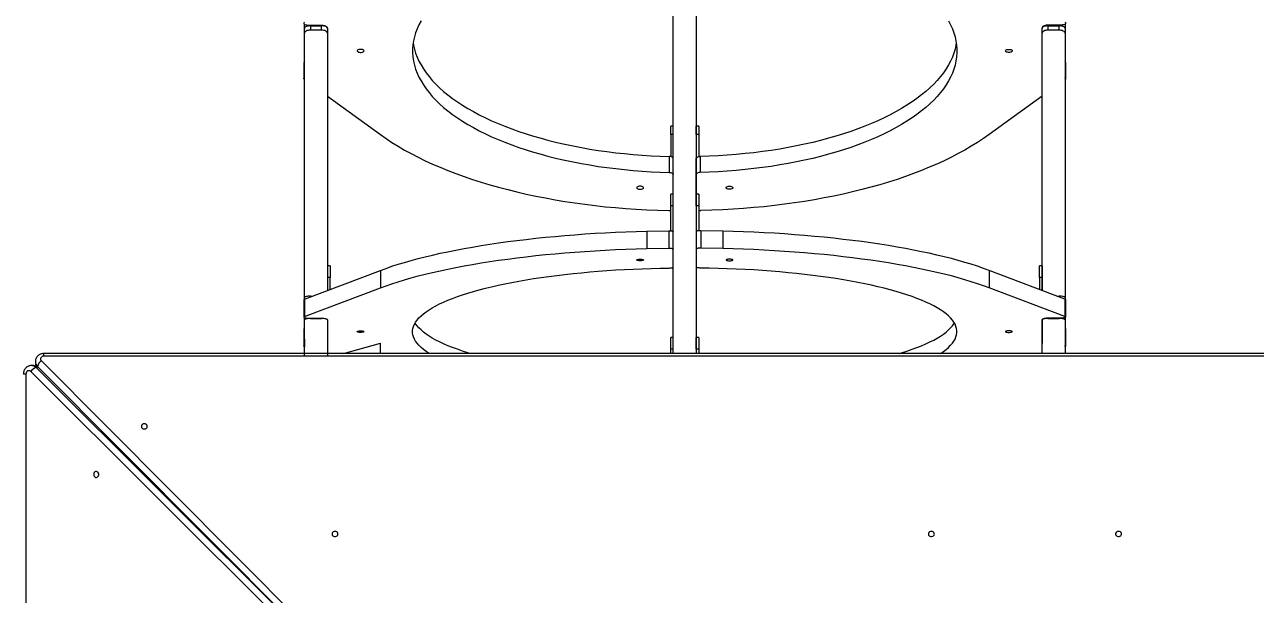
# Model space of a CAD drawing. Header units: millimetres. Extents: x 10684 to 26054, y -4768 to 6894.
# Drawn here: x 19412 to 20858, y 2014 to 2684 of the extents above; entities that cross this region are included whole.
import ezdxf

# ---------------------------------------------------------------- set-up
doc = ezdxf.new("R2010")
doc.units = ezdxf.units.MM
for name, color, linetype in [('DIKOM_ОБЪЕКТ', 7, 'Continuous'), ('DIKOM_РАЗМЕР_ЗОНА', 7, 'Continuous'), ('DIKOM_РАЗМЕР_ОБЪЕКТА', 7, 'Continuous')]:
    doc.layers.add(name, color=color, linetype=linetype)
doc.styles.add('style1', font='arial.ttf', dxfattribs={"width": 0.8})
doc.dimstyles.new('1-50', dxfattribs={"dimtxt": 300, "dimasz": 200, "dimexe": 100, "dimexo": 0, "dimgap": 100, "dimtad": 1, "dimtxsty": 'style1', "dimcen": 200, "dimclrd": 7, "dimclre": 7, "dimclrt": 7, "dimadec": 1, "dimazin": 2, "dimtfac": 1, "dimtmove": 0, "dimatfit": 2, "dimfxl": 0, "dimlwd": 25, "dimlwe": 18, "dimarcsym": 0})

# ---------------------------------------------------------------- blocks, each defined once
blk = doc.blocks.new('*D10')
at = {"layer": 'Defpoints', "color": 0, "transparency": 16777216}
for p in [(23703.9, 6443.4), (23703.9, 1519.9), (10683.6, -343.4)]:
    blk.add_point(p, dxfattribs=at)
at = {"layer": 'DIKOM_РАЗМЕР_ЗОНА', "color": 7, "lineweight": 18, "transparency": 16777216}
for p, q in [((10683.6, -343.4), (10683.6, 6543.4)), ((23703.9, 1519.9), (23703.9, 6543.4))]:
    blk.add_line(p, q, dxfattribs=at)
at = {"layer": 'DIKOM_РАЗМЕР_ЗОНА', "color": 7, "lineweight": 25, "transparency": 16777216}
blk.add_line((10883.6, 6443.4), (23503.9, 6443.4), dxfattribs=at)
at = {"layer": 'DIKOM_РАЗМЕР_ЗОНА', "color": 7, "transparency": 16777216}
for points in [[(10883.6, 6476.7), (10883.6, 6410.1), (10683.6, 6443.4)], [(23503.9, 6476.7), (23503.9, 6410.1), (23703.9, 6443.4)]]:
    blk.add_solid(points, dxfattribs=at)
at = {"layer": 'DIKOM_РАЗМЕР_ЗОНА', "color": 7, "transparency": 16777216, "insert": (17260.4, 6696.7), "char_height": 300, "attachment_point": 5, "style": 'style1'}
blk.add_mtext('13000', dxfattribs=at)
blk = doc.blocks.new('*D11')
at = {"layer": 'Defpoints', "color": 0, "transparency": 16777216}
for p in [(22204.3, 5604.8), (22204.3, 1517.6), (12683.6, -576.7)]:
    blk.add_point(p, dxfattribs=at)
at = {"layer": 'DIKOM_РАЗМЕР_ОБЪЕКТА', "color": 7, "lineweight": 18, "transparency": 16777216}
for p, q in [((12683.6, -576.7), (12683.6, 5704.8)), ((22204.3, 1517.6), (22204.3, 5704.8))]:
    blk.add_line(p, q, dxfattribs=at)
at = {"layer": 'DIKOM_РАЗМЕР_ОБЪЕКТА', "color": 7, "lineweight": 25, "transparency": 16777216}
blk.add_line((12883.6, 5604.8), (22004.3, 5604.8), dxfattribs=at)
at = {"layer": 'DIKOM_РАЗМЕР_ОБЪЕКТА', "color": 7, "transparency": 16777216}
for points in [[(12883.6, 5638.1), (12883.6, 5571.5), (12683.6, 5604.8)], [(22004.3, 5638.1), (22004.3, 5571.5), (22204.3, 5604.8)]]:
    blk.add_solid(points, dxfattribs=at)
at = {"layer": 'DIKOM_РАЗМЕР_ОБЪЕКТА', "color": 7, "transparency": 16777216, "insert": (17246, 5858), "char_height": 300, "attachment_point": 5, "style": 'style1'}
blk.add_mtext('9500', dxfattribs=at)
blk = doc.blocks.new('*D12')
at = {"layer": 'Defpoints', "color": 0, "transparency": 16777216}
for p in [(20201, 3555.9), (18130.6, -3300.3), (24750.1, -3300.3)]:
    blk.add_point(p, dxfattribs=at)
at = {"layer": 'DIKOM_РАЗМЕР_ОБЪЕКТА', "color": 7, "lineweight": 18, "transparency": 16777216}
for p, q in [((20201, 3555.9), (24850.1, 3555.9)), ((18130.6, -3300.3), (24850.1, -3300.3))]:
    blk.add_line(p, q, dxfattribs=at)
at = {"layer": 'DIKOM_РАЗМЕР_ОБЪЕКТА', "color": 7, "lineweight": 25, "transparency": 16777216}
blk.add_line((24750.1, 3355.9), (24750.1, -3100.3), dxfattribs=at)
at = {"layer": 'DIKOM_РАЗМЕР_ОБЪЕКТА', "color": 7, "transparency": 16777216}
for points in [[(24716.8, 3355.9), (24783.5, 3355.9), (24750.1, 3555.9)], [(24716.8, -3100.3), (24783.5, -3100.3), (24750.1, -3300.3)]]:
    blk.add_solid(points, dxfattribs=at)
at = {"layer": 'DIKOM_РАЗМЕР_ОБЪЕКТА', "color": 7, "transparency": 16777216, "insert": (24496.9, 958.9), "char_height": 300, "attachment_point": 5, "rotation": 90, "style": 'style1'}
blk.add_mtext('6850', dxfattribs=at)

msp = doc.modelspace()

# ---------------------------------------------------------------- linework, layer by layer
at = {"layer": 'DIKOM_ОБЪЕКТ', "color": 7, "linetype": 'Continuous', "lineweight": 15}
for p, q in [((20174.134, 2448.752), (20174.134, 2836.283)), ((20201.134, 2836.283), (20201.134, 2448.752)), ((19740.655, 2679.314), (19740.655, 2684.41)), ((19740.655, 2673.796), (19740.655, 2679.314)), ((19744.866, 2683.38), (19759.655, 2683.38)), ((19747.655, 2683.38), (19747.655, 2682.444)), ((19747.655, 2682.444), (19747.655, 2677.37)), ((19747.655, 2682.444), (19760.655, 2682.444)), ((19760.655, 2677.37), (19747.655, 2677.37)), ((19760.655, 2682.444), (19760.655, 2683.352)), ((19760.655, 2677.37), (19760.655, 2682.444)), ((19767.655, 2679.396), (19767.655, 2679.803)), ((19767.655, 2679.359), (19767.655, 2679.314)), ((19767.655, 2679.314), (19767.655, 2673.796)), ((20607.614, 2679.314), (20607.614, 2679.842)), ((20607.614, 2626.14), (20607.614, 2679.803)), ((20607.614, 2673.796), (20607.614, 2679.314)), ((20614.614, 2683.352), (20614.614, 2682.444)), ((20614.614, 2682.444), (20614.614, 2677.37)), ((20614.614, 2682.444), (20627.614, 2682.444)), ((20627.614, 2677.37), (20614.614, 2677.37)), ((20630.402, 2683.38), (20615.614, 2683.38)), ((20627.614, 2682.444), (20627.614, 2683.38)), ((20627.614, 2677.37), (20627.614, 2682.444)), ((20634.614, 2684.41), (20634.614, 2679.314)), ((20634.614, 2679.314), (20634.614, 2673.796)), ((19740.655, 2363.49), (19740.655, 2673.796)), ((19767.655, 2673.796), (19767.655, 2371.409)), ((20607.614, 2371.409), (20607.614, 2673.796)), ((20634.614, 2673.796), (20634.614, 2363.49)), ((19739.865, 2639.111), (19739.865, 2620.327)), ((20635.403, 2620.327), (20635.403, 2639.111)), ((19767.655, 2599.591), (19829.912, 2554.556)), ((20607.614, 2599.592), (20545.356, 2554.556)), ((20174.134, 2564.676), (20171.134, 2564.676)), ((20171.134, 2554.726), (20171.134, 2564.676)), ((20204.134, 2564.676), (20201.134, 2564.676)), ((20201.134, 2554.726), (20201.134, 2564.676)), ((20204.134, 2564.676), (20204.134, 2554.726)), ((20171.134, 2554.726), (20171.134, 2528.708)), ((20174.134, 2554.726), (20171.134, 2554.726)), ((20204.134, 2554.726), (20201.134, 2554.726)), ((20201.134, 2554.726), (20201.134, 2526.659)), ((20204.134, 2554.726), (20204.134, 2528.708)), ((20169.421, 2528.891), (20169.421, 2510.108)), ((20201.134, 2507.876), (20201.134, 2526.659)), ((20205.848, 2528.891), (20205.848, 2510.108)), ((20201.134, 2484.551), (20201.134, 2507.876)), ((20174.134, 2484.551), (20171.134, 2484.551)), ((20171.134, 2470.764), (20171.134, 2484.551)), ((20204.134, 2484.551), (20201.134, 2484.551)), ((20201.134, 2470.764), (20201.134, 2484.551)), ((20204.134, 2484.551), (20204.134, 2470.764)), ((20142.988, 2466.219), (20168.911, 2465.342)), ((20171.134, 2441.579), (20171.134, 2470.764)), ((20174.134, 2470.764), (20171.134, 2470.764)), ((20201.134, 2470.764), (20201.134, 2440.506)), ((20204.134, 2470.764), (20201.134, 2470.764)), ((20204.134, 2470.764), (20204.134, 2441.579)), ((20232.28, 2466.219), (20206.357, 2465.342)), ((20174.134, 2442.463), (20174.134, 2448.752)), ((20201.134, 2448.752), (20201.134, 2442.463)), ((20142.988, 2441.216), (20168.911, 2441.675)), ((20142.988, 2441.216), (20142.988, 2420.8)), ((20168.911, 2441.675), (20168.911, 2421.258)), ((20174.134, 2421.875), (20174.134, 2442.463)), ((20201.134, 2442.463), (20201.134, 2421.875)), ((20201.134, 2440.506), (20201.134, 2420.089)), ((20206.357, 2441.675), (20206.357, 2421.258)), ((20232.28, 2441.216), (20206.357, 2441.675)), ((20232.28, 2441.216), (20232.28, 2420.8)), ((20142.988, 2420.8), (20168.911, 2421.258)), ((20174.134, 2415.729), (20174.134, 2421.875)), ((20201.134, 2421.875), (20201.134, 2415.729)), ((20201.134, 2420.089), (20201.134, 2398.996)), ((20232.28, 2420.8), (20206.357, 2421.258)), ((20174.134, 2297.391), (20174.134, 2415.729)), ((20201.134, 2415.729), (20201.134, 2297.391)), ((19740.673, 2361.193), (19829.912, 2394.981)), ((19770.655, 2400.358), (19767.655, 2400.358)), ((19770.655, 2400.358), (19770.655, 2386.571)), ((19829.912, 2394.981), (19829.912, 2374.564)), ((20545.356, 2394.981), (20545.356, 2374.564)), ((20634.595, 2361.193), (20545.356, 2394.981)), ((20607.614, 2400.358), (20604.614, 2400.358)), ((20604.614, 2386.571), (20604.614, 2400.358)), ((20607.614, 2400.358), (20607.614, 2386.571)), ((19740.673, 2340.777), (19829.912, 2374.564)), ((19770.655, 2386.571), (19767.655, 2386.571)), ((19770.655, 2372.545), (19770.655, 2386.571)), ((20634.595, 2340.777), (20545.356, 2374.564)), ((20604.614, 2386.571), (20604.614, 2372.545)), ((20607.614, 2386.571), (20604.614, 2386.571)), ((20607.614, 2386.571), (20607.614, 2371.409)), ((19739.865, 2360.556), (19739.865, 2340.139)), ((19740.655, 2361.187), (19740.655, 2363.49)), ((19740.673, 2361.193), (19740.673, 2340.777)), ((19747.655, 2364.632), (19747.655, 2363.837)), ((19747.655, 2364.632), (19749.755, 2364.632)), ((20625.513, 2364.632), (20627.614, 2364.632)), ((20627.614, 2363.836), (20627.614, 2364.632)), ((20634.595, 2361.193), (20634.595, 2340.777)), ((20634.614, 2363.49), (20634.614, 2361.186)), ((20635.403, 2340.139), (20635.403, 2360.556)), ((19740.655, 2336.822), (19740.655, 2339.508)), ((19740.655, 2330.758), (19740.655, 2336.822)), ((19740.655, 2294.39), (19740.655, 2330.758)), ((19744.866, 2338.969), (19759.655, 2338.969)), ((19747.655, 2338.969), (19747.655, 2338.46)), ((19747.655, 2338.46), (19760.655, 2338.46)), ((19760.655, 2338.46), (19760.655, 2338.954)), ((19767.655, 2337.097), (19767.655, 2336.883)), ((19767.655, 2336.864), (19767.655, 2336.822)), ((19767.655, 2336.822), (19767.655, 2330.758)), ((19767.655, 2330.758), (19767.655, 2294.39)), ((20607.614, 2336.822), (20607.614, 2337.117)), ((20607.614, 2337.097), (20607.614, 2309.009)), ((20607.614, 2330.758), (20607.614, 2336.822)), ((20607.614, 2297.391), (20607.614, 2330.758)), ((20614.614, 2338.954), (20614.614, 2338.46)), ((20614.614, 2338.46), (20627.614, 2338.46)), ((20630.402, 2338.969), (20615.614, 2338.969)), ((20627.614, 2338.46), (20627.614, 2338.969)), ((20634.614, 2339.508), (20634.614, 2336.822)), ((20634.614, 2336.822), (20634.614, 2330.758)), ((20634.614, 2330.758), (20634.614, 2297.391)), ((19739.865, 2326.384), (19739.865, 2305.967)), ((20174.134, 2316.166), (20171.134, 2316.166)), ((20171.134, 2302.379), (20171.134, 2316.166)), ((20204.134, 2316.166), (20201.134, 2316.166)), ((20201.134, 2302.379), (20201.134, 2316.166)), ((20204.134, 2316.166), (20204.134, 2302.379)), ((20635.403, 2305.967), (20635.403, 2326.384)), ((19740.57, 2314.162), (19740.57, 2305.362)), ((19767.57, 2314.162), (19767.57, 2305.362)), ((19786.548, 2297.391), (19829.827, 2309.538)), ((19829.827, 2297.391), (19829.827, 2309.538)), ((20171.134, 2297.391), (20171.134, 2302.379)), ((20174.134, 2302.379), (20171.134, 2302.379)), ((20204.134, 2302.379), (20201.134, 2302.379)), ((20201.134, 2302.379), (20201.134, 2297.391)), ((20204.134, 2302.379), (20204.134, 2297.391)), ((19424.385, 2287.926), (19424.385, 2286.427)), ((19431.357, 2288.662), (19754.999, 1963.925)), ((21740.701, 2297.391), (19434.385, 2297.391)), ((19434.385, 2294.39), (19434.385, 2297.391)), ((21740.701, 2294.39), (19434.385, 2294.39)), ((19413.192, 2273.197), (19413.192, -33.119)), ((19743.639, 1952.546), (19418.92, 2276.225)), ((19421.154, 2283.198), (19419.654, 2283.198)), ((19426.815, 2280.767), (19425.315, 2280.767)), ((19425.315, 2280.767), (19752.934, 1954.198)), ((19426.815, 2282.267), (19426.815, 2280.767)), ((19753.379, 1954.598), (19426.815, 2282.267))]:
    msp.add_line(p, q, dxfattribs=at)
at = {"layer": 'DIKOM_ОБЪЕКТ', "color": 7, "linetype": 'Continuous', "lineweight": 15, "flags": 128}
for points in [[(19740.673, 2686.834), (19740.101, 2686.293), (19739.869, 2685.704), (19739.996, 2685.108), (19740.471, 2684.549), (19741.261, 2684.066), (19742.309, 2683.694), (19743.54, 2683.46), (19744.866, 2683.38)], [(19747.655, 2682.444), (19746.289, 2682.384), (19744.976, 2682.206), (19743.766, 2681.917), (19742.705, 2681.528), (19741.835, 2681.053), (19741.188, 2680.512), (19740.79, 2679.925), (19740.655, 2679.314)], [(19747.655, 2677.37), (19746.289, 2677.301), (19744.976, 2677.098), (19743.766, 2676.768), (19742.705, 2676.323), (19741.835, 2675.781), (19741.188, 2675.164), (19740.79, 2674.493), (19740.655, 2673.796)], [(19759.655, 2683.38), (19761.215, 2683.311), (19762.716, 2683.108), (19764.099, 2682.777), (19765.311, 2682.332), (19766.306, 2681.79), (19767.046, 2681.172), (19767.501, 2680.501), (19767.655, 2679.803)], [(19767.655, 2679.314), (19767.521, 2679.925), (19767.122, 2680.512), (19766.475, 2681.053), (19765.605, 2681.528), (19764.544, 2681.917), (19763.334, 2682.206), (19762.021, 2682.384), (19760.655, 2682.444)], [(19767.655, 2673.796), (19767.521, 2674.493), (19767.122, 2675.164), (19766.475, 2675.781), (19765.605, 2676.323), (19764.544, 2676.768), (19763.334, 2677.098), (19762.021, 2677.301), (19760.655, 2677.37)], [(19877.658, 2688.302), (19875.202, 2683.671), (19873.092, 2679.005), (19871.33, 2674.311), (19869.918, 2669.594), (19868.858, 2664.858), (19868.15, 2660.108), (19867.796, 2655.351), (19867.796, 2650.592), (19868.15, 2645.835), (19868.858, 2641.085), (19869.918, 2636.349), (19871.33, 2631.632), (19873.092, 2626.938), (19875.202, 2622.273), (19877.658, 2617.641), (19880.457, 2613.049), (19883.596, 2608.501), (19887.072, 2604.002), (19890.88, 2599.558), (19895.017, 2595.172), (19899.477, 2590.851), (19904.257, 2586.598), (19909.35, 2582.418), (19914.751, 2578.317), (19920.454, 2574.298), (19926.453, 2570.366), (19932.741, 2566.526), (19939.311, 2562.781), (19946.156, 2559.136), (19953.268, 2555.595), (19960.64, 2552.162), (19968.262, 2548.84), (19976.128, 2545.633), (19984.228, 2542.546), (19992.553, 2539.58), (20001.094, 2536.739), (20009.842, 2534.028), (20018.786, 2531.448), (20027.917, 2529.002), (20037.225, 2526.694), (20046.7, 2524.525), (20056.33, 2522.498), (20066.106, 2520.616), (20076.017, 2518.88), (20086.051, 2517.292), (20096.198, 2515.855), (20106.446, 2514.569), (20116.784, 2513.437), (20127.201, 2512.458), (20137.684, 2511.636), (20148.223, 2510.969), (20158.806, 2510.46), (20169.421, 2510.108)], [(20497.61, 2688.302), (20500.066, 2683.671), (20502.176, 2679.005), (20503.938, 2674.311), (20505.35, 2669.594), (20506.411, 2664.858), (20507.118, 2660.108), (20507.472, 2655.351), (20507.472, 2650.592), (20507.118, 2645.835), (20506.411, 2641.085), (20505.35, 2636.349), (20503.938, 2631.632), (20502.176, 2626.938), (20500.066, 2622.273), (20497.61, 2617.641), (20494.811, 2613.049), (20491.672, 2608.501), (20488.196, 2604.002), (20484.388, 2599.558), (20480.251, 2595.172), (20475.791, 2590.851), (20471.012, 2586.598), (20465.918, 2582.418), (20460.517, 2578.317), (20454.814, 2574.298), (20448.815, 2570.366), (20442.527, 2566.526), (20435.957, 2562.781), (20429.112, 2559.136), (20422, 2555.595), (20414.629, 2552.162), (20407.006, 2548.84), (20399.14, 2545.633), (20391.04, 2542.546), (20382.715, 2539.58), (20374.174, 2536.739), (20365.427, 2534.028), (20356.482, 2531.448), (20347.351, 2529.002), (20338.043, 2526.694), (20328.568, 2524.525), (20318.938, 2522.498), (20309.162, 2520.616), (20299.251, 2518.88), (20289.217, 2517.292), (20279.07, 2515.855), (20268.822, 2514.569), (20258.484, 2513.437), (20248.067, 2512.458), (20237.584, 2511.636), (20227.045, 2510.969), (20216.462, 2510.46), (20205.848, 2510.108)], [(20615.614, 2683.38), (20614.053, 2683.311), (20612.552, 2683.108), (20611.169, 2682.777), (20609.957, 2682.332), (20608.962, 2681.79), (20608.223, 2681.172), (20607.767, 2680.501), (20607.614, 2679.803)], [(20614.614, 2682.444), (20613.248, 2682.384), (20611.935, 2682.206), (20610.725, 2681.917), (20609.664, 2681.528), (20608.794, 2681.053), (20608.147, 2680.512), (20607.749, 2679.925), (20607.614, 2679.314)], [(20614.614, 2677.37), (20613.248, 2677.301), (20611.935, 2677.098), (20610.725, 2676.768), (20609.664, 2676.323), (20608.794, 2675.781), (20608.147, 2675.164), (20607.749, 2674.493), (20607.614, 2673.796)], [(20634.614, 2679.314), (20634.48, 2679.925), (20634.081, 2680.512), (20633.434, 2681.053), (20632.564, 2681.528), (20631.503, 2681.917), (20630.293, 2682.206), (20628.98, 2682.384), (20627.614, 2682.444)], [(20634.614, 2673.796), (20634.48, 2674.493), (20634.081, 2675.164), (20633.434, 2675.781), (20632.564, 2676.323), (20631.503, 2676.768), (20630.293, 2677.098), (20628.98, 2677.301), (20627.614, 2677.37)], [(20634.595, 2686.834), (20635.168, 2686.293), (20635.399, 2685.704), (20635.272, 2685.108), (20634.797, 2684.549), (20634.007, 2684.066), (20632.959, 2683.694), (20631.728, 2683.46), (20630.402, 2683.38)], [(19868.442, 2662.363), (19868.858, 2659.869), (19869.918, 2655.133), (19871.33, 2650.415), (19873.092, 2645.721), (19875.202, 2641.056), (19877.658, 2636.425), (19880.457, 2631.832), (19883.596, 2627.284), (19887.072, 2622.786), (19890.88, 2618.341), (19895.017, 2613.955), (19899.477, 2609.634), (19904.257, 2605.381), (19909.35, 2601.202), (19914.751, 2597.1), (19920.454, 2593.081), (19926.453, 2589.15), (19932.741, 2585.309), (19939.311, 2581.565), (19946.156, 2577.92), (19953.268, 2574.379), (19960.64, 2570.945), (19968.262, 2567.623), (19976.128, 2564.417), (19984.228, 2561.329), (19992.553, 2558.363), (20001.094, 2555.523), (20009.842, 2552.811), (20018.786, 2550.231), (20027.917, 2547.785), (20037.225, 2545.477), (20046.7, 2543.308), (20056.33, 2541.281), (20066.106, 2539.399), (20076.017, 2537.663), (20086.051, 2536.076), (20096.198, 2534.638), (20106.446, 2533.353), (20116.784, 2532.22), (20127.201, 2531.242), (20137.684, 2530.419), (20148.223, 2529.752), (20158.806, 2529.243), (20169.421, 2528.891)], [(20506.826, 2662.363), (20506.411, 2659.869), (20505.35, 2655.133), (20503.938, 2650.415), (20502.176, 2645.721), (20500.066, 2641.056), (20497.61, 2636.425), (20494.811, 2631.832), (20491.672, 2627.284), (20488.196, 2622.786), (20484.388, 2618.341), (20480.251, 2613.955), (20475.791, 2609.634), (20471.012, 2605.381), (20465.918, 2601.202), (20460.517, 2597.1), (20454.814, 2593.081), (20448.815, 2589.15), (20442.527, 2585.309), (20435.957, 2581.565), (20429.112, 2577.92), (20422, 2574.379), (20414.629, 2570.945), (20407.006, 2567.623), (20399.14, 2564.417), (20391.04, 2561.329), (20382.715, 2558.363), (20374.174, 2555.523), (20365.427, 2552.811), (20356.482, 2550.231), (20347.351, 2547.785), (20338.043, 2545.477), (20328.568, 2543.308), (20318.938, 2541.281), (20309.162, 2539.399), (20299.251, 2537.663), (20289.217, 2536.076), (20279.07, 2534.638), (20268.822, 2533.353), (20258.484, 2532.22), (20248.067, 2531.242), (20237.584, 2530.419), (20227.045, 2529.752), (20216.462, 2529.243), (20205.848, 2528.891)], [(19806.655, 2654.76), (19805.476, 2654.681), (19804.401, 2654.449), (19803.527, 2654.087), (19802.931, 2653.625), (19802.666, 2653.105), (19802.755, 2652.573), (19803.191, 2652.077), (19803.934, 2651.66), (19804.919, 2651.36), (19806.058, 2651.203), (19807.251, 2651.203), (19808.39, 2651.36), (19809.375, 2651.66), (19810.119, 2652.077), (19810.554, 2652.573), (19810.643, 2653.105), (19810.378, 2653.625), (19809.782, 2654.087), (19808.908, 2654.449), (19807.834, 2654.681), (19806.655, 2654.76)], [(20568.614, 2654.76), (20569.793, 2654.681), (20570.867, 2654.449), (20571.741, 2654.087), (20572.337, 2653.625), (20572.602, 2653.105), (20572.513, 2652.573), (20572.078, 2652.077), (20571.334, 2651.66), (20570.349, 2651.36), (20569.21, 2651.203), (20568.017, 2651.203), (20566.878, 2651.36), (20565.893, 2651.66), (20565.15, 2652.077), (20564.714, 2652.573), (20564.625, 2653.105), (20564.89, 2653.625), (20565.486, 2654.087), (20566.36, 2654.449), (20567.435, 2654.681), (20568.614, 2654.76)], [(19740.673, 2619.109), (19740.101, 2619.65), (19739.869, 2620.239), (19739.996, 2620.835), (19740.471, 2621.394), (19740.655, 2621.533)], [(20634.595, 2619.109), (20635.168, 2619.65), (20635.399, 2620.239), (20635.272, 2620.835), (20634.797, 2621.394), (20634.614, 2621.533)], [(19829.912, 2554.556), (19836.568, 2549.897), (19843.526, 2545.328), (19850.78, 2540.853), (19858.324, 2536.474), (19866.152, 2532.195), (19874.256, 2528.021), (19882.63, 2523.955), (19891.267, 2520.001), (19900.16, 2516.161), (19909.3, 2512.439), (19918.68, 2508.839), (19928.291, 2505.363), (19938.126, 2502.014), (19948.176, 2498.796), (19958.433, 2495.71), (19968.887, 2492.76), (19979.53, 2489.949), (19990.353, 2487.278), (20001.346, 2484.75), (20012.5, 2482.367), (20023.805, 2480.131), (20035.251, 2478.044), (20046.83, 2476.107), (20058.53, 2474.324), (20070.342, 2472.694), (20082.256, 2471.22), (20094.261, 2469.902), (20106.347, 2468.742), (20118.504, 2467.741), (20130.721, 2466.9), (20142.988, 2466.219)], [(20545.356, 2554.556), (20538.7, 2549.897), (20531.742, 2545.328), (20524.488, 2540.853), (20516.944, 2536.474), (20509.117, 2532.195), (20501.012, 2528.021), (20492.638, 2523.955), (20484.001, 2520.001), (20475.108, 2516.161), (20465.968, 2512.439), (20456.589, 2508.839), (20446.977, 2505.363), (20437.142, 2502.014), (20427.092, 2498.796), (20416.835, 2495.71), (20406.381, 2492.76), (20395.738, 2489.949), (20384.915, 2487.278), (20373.922, 2484.75), (20362.769, 2482.367), (20351.464, 2480.131), (20340.017, 2478.044), (20328.439, 2476.107), (20316.738, 2474.324), (20304.926, 2472.694), (20293.013, 2471.22), (20281.008, 2469.902), (20268.921, 2468.742), (20256.764, 2467.741), (20244.547, 2466.9), (20232.28, 2466.219)], [(20174.134, 2526.659), (20174.045, 2527.08), (20173.78, 2527.485), (20173.35, 2527.861), (20172.77, 2528.194), (20172.059, 2528.473), (20171.244, 2528.686), (20170.354, 2528.828), (20169.421, 2528.891)], [(20201.134, 2526.659), (20201.223, 2527.08), (20201.488, 2527.485), (20201.918, 2527.861), (20202.499, 2528.194), (20203.209, 2528.473), (20204.024, 2528.686), (20204.914, 2528.828), (20205.848, 2528.891)], [(20169.421, 2510.108), (20170.354, 2510.044), (20171.244, 2509.903), (20172.059, 2509.689), (20172.77, 2509.411), (20173.35, 2509.078), (20173.78, 2508.702), (20174.045, 2508.296), (20174.134, 2507.876)], [(20205.848, 2510.108), (20204.914, 2510.044), (20204.024, 2509.903), (20203.209, 2509.689), (20202.499, 2509.411), (20201.918, 2509.078), (20201.488, 2508.702), (20201.223, 2508.296), (20201.134, 2507.876)], [(20135.134, 2493.904), (20133.955, 2493.825), (20132.881, 2493.593), (20132.007, 2493.231), (20131.411, 2492.769), (20131.145, 2492.249), (20131.234, 2491.717), (20131.67, 2491.221), (20132.413, 2490.804), (20133.399, 2490.504), (20134.538, 2490.347), (20135.73, 2490.347), (20136.87, 2490.504), (20137.855, 2490.804), (20138.598, 2491.221), (20139.034, 2491.717), (20139.123, 2492.249), (20138.858, 2492.769), (20138.261, 2493.231), (20137.387, 2493.593), (20136.313, 2493.825), (20135.134, 2493.904)], [(20240.134, 2493.904), (20241.313, 2493.825), (20242.387, 2493.593), (20243.261, 2493.231), (20243.858, 2492.769), (20244.123, 2492.249), (20244.034, 2491.717), (20243.598, 2491.221), (20242.855, 2490.804), (20241.87, 2490.504), (20240.73, 2490.347), (20239.538, 2490.347), (20238.399, 2490.504), (20237.413, 2490.804), (20236.67, 2491.221), (20236.234, 2491.717), (20236.145, 2492.249), (20236.411, 2492.769), (20237.007, 2493.231), (20237.881, 2493.593), (20238.955, 2493.825), (20240.134, 2493.904)], [(19829.912, 2394.981), (19836.568, 2397.419), (19843.526, 2399.81), (19850.78, 2402.153), (19858.324, 2404.445), (19866.152, 2406.684), (19874.256, 2408.869), (19882.63, 2410.997), (19891.267, 2413.067), (19900.16, 2415.076), (19909.3, 2417.024), (19918.68, 2418.909), (19928.291, 2420.728), (19938.126, 2422.481), (19948.176, 2424.165), (19958.433, 2425.78), (19968.887, 2427.324), (19979.53, 2428.796), (19990.353, 2430.194), (20001.346, 2431.517), (20012.5, 2432.764), (20023.805, 2433.935), (20035.251, 2435.027), (20046.83, 2436.04), (20058.53, 2436.974), (20070.342, 2437.827), (20082.256, 2438.599), (20094.261, 2439.288), (20106.347, 2439.895), (20118.504, 2440.419), (20130.721, 2440.86), (20142.988, 2441.216)], [(20168.911, 2441.675), (20169.917, 2441.662), (20170.892, 2441.602), (20171.795, 2441.497), (20172.59, 2441.352), (20173.244, 2441.172), (20173.732, 2440.966), (20174.033, 2440.741), (20174.134, 2440.506)], [(20206.357, 2441.675), (20205.351, 2441.662), (20204.376, 2441.602), (20203.473, 2441.497), (20202.678, 2441.352), (20202.024, 2441.172), (20201.536, 2440.966), (20201.236, 2440.741), (20201.134, 2440.506)], [(20545.356, 2394.981), (20538.7, 2397.419), (20531.742, 2399.81), (20524.488, 2402.153), (20516.944, 2404.445), (20509.117, 2406.684), (20501.012, 2408.869), (20492.638, 2410.997), (20484.001, 2413.067), (20475.108, 2415.076), (20465.968, 2417.024), (20456.589, 2418.909), (20446.977, 2420.728), (20437.142, 2422.481), (20427.092, 2424.165), (20416.835, 2425.78), (20406.381, 2427.324), (20395.738, 2428.796), (20384.915, 2430.194), (20373.922, 2431.517), (20362.769, 2432.764), (20351.464, 2433.935), (20340.017, 2435.027), (20328.439, 2436.04), (20316.738, 2436.974), (20304.926, 2437.827), (20293.013, 2438.599), (20281.008, 2439.288), (20268.921, 2439.895), (20256.764, 2440.419), (20244.547, 2440.86), (20232.28, 2441.216)], [(19829.912, 2374.564), (19836.568, 2377.002), (19843.526, 2379.393), (19850.78, 2381.736), (19858.324, 2384.028), (19866.152, 2386.267), (19874.256, 2388.452), (19882.63, 2390.58), (19891.267, 2392.65), (19900.16, 2394.66), (19909.3, 2396.608), (19918.68, 2398.492), (19928.291, 2400.312), (19938.126, 2402.064), (19948.176, 2403.749), (19958.433, 2405.364), (19968.887, 2406.908), (19979.53, 2408.379), (19990.353, 2409.777), (20001.346, 2411.1), (20012.5, 2412.348), (20023.805, 2413.518), (20035.251, 2414.61), (20046.83, 2415.624), (20058.53, 2416.557), (20070.342, 2417.41), (20082.256, 2418.182), (20094.261, 2418.872), (20106.347, 2419.479), (20118.504, 2420.003), (20130.721, 2420.443), (20142.988, 2420.8)], [(20168.911, 2421.258), (20169.917, 2421.245), (20170.892, 2421.185), (20171.795, 2421.08), (20172.59, 2420.935), (20173.244, 2420.756), (20173.732, 2420.549), (20174.033, 2420.324), (20174.134, 2420.089)], [(20206.357, 2421.258), (20205.351, 2421.245), (20204.376, 2421.185), (20203.473, 2421.08), (20202.678, 2420.935), (20202.024, 2420.756), (20201.536, 2420.549), (20201.236, 2420.324), (20201.134, 2420.089)], [(20545.356, 2374.564), (20538.7, 2377.002), (20531.742, 2379.393), (20524.488, 2381.736), (20516.944, 2384.028), (20509.117, 2386.267), (20501.012, 2388.452), (20492.638, 2390.58), (20484.001, 2392.65), (20475.108, 2394.66), (20465.968, 2396.608), (20456.589, 2398.492), (20446.977, 2400.312), (20437.142, 2402.064), (20427.092, 2403.749), (20416.835, 2405.364), (20406.381, 2406.908), (20395.738, 2408.379), (20384.915, 2409.777), (20373.922, 2411.1), (20362.769, 2412.348), (20351.464, 2413.518), (20340.017, 2414.61), (20328.439, 2415.624), (20316.738, 2416.557), (20304.926, 2417.41), (20293.013, 2418.182), (20281.008, 2418.872), (20268.921, 2419.479), (20256.764, 2420.003), (20244.547, 2420.443), (20232.28, 2420.8)], [(20135.134, 2406.309), (20133.955, 2406.35), (20132.881, 2406.472), (20132.007, 2406.661), (20131.411, 2406.903), (20131.145, 2407.175), (20131.234, 2407.453), (20131.67, 2407.713), (20132.413, 2407.931), (20133.399, 2408.089), (20134.538, 2408.171), (20135.73, 2408.171), (20136.87, 2408.089), (20137.855, 2407.931), (20138.598, 2407.713), (20139.034, 2407.453), (20139.123, 2407.175), (20138.858, 2406.903), (20138.261, 2406.661), (20137.387, 2406.472), (20136.313, 2406.35), (20135.134, 2406.309)], [(20240.134, 2406.309), (20241.313, 2406.35), (20242.387, 2406.472), (20243.261, 2406.661), (20243.858, 2406.903), (20244.123, 2407.175), (20244.034, 2407.453), (20243.598, 2407.713), (20242.855, 2407.931), (20241.87, 2408.089), (20240.73, 2408.171), (20239.538, 2408.171), (20238.399, 2408.089), (20237.413, 2407.931), (20236.67, 2407.713), (20236.234, 2407.453), (20236.145, 2407.175), (20236.411, 2406.903), (20237.007, 2406.661), (20237.881, 2406.472), (20238.955, 2406.35), (20240.134, 2406.309)], [(19887.123, 2297.391), (19887.072, 2297.422), (19883.596, 2299.777), (19880.457, 2302.157), (19877.658, 2304.561), (19875.202, 2306.985), (19873.092, 2309.427), (19871.33, 2311.884), (19869.918, 2314.353), (19868.858, 2316.832), (19868.15, 2319.317), (19867.796, 2321.807), (19867.796, 2324.298), (19868.15, 2326.788), (19868.858, 2329.274), (19869.918, 2331.753), (19871.33, 2334.222), (19873.092, 2336.679), (19875.202, 2339.121), (19877.658, 2341.545), (19880.457, 2343.948), (19883.596, 2346.329), (19887.072, 2348.683), (19890.88, 2351.01), (19895.017, 2353.305), (19899.477, 2355.567), (19904.257, 2357.793), (19909.35, 2359.981), (19914.751, 2362.127), (19920.454, 2364.231), (19926.453, 2366.289), (19932.741, 2368.299), (19939.311, 2370.259), (19946.156, 2372.166), (19953.268, 2374.02), (19960.64, 2375.817), (19968.262, 2377.555), (19976.128, 2379.234), (19984.228, 2380.85), (19992.553, 2382.402), (20001.094, 2383.889), (20009.842, 2385.308), (20018.786, 2386.659), (20027.917, 2387.939), (20037.225, 2389.147), (20046.7, 2390.282), (20056.33, 2391.343), (20066.106, 2392.328), (20076.017, 2393.237), (20086.051, 2394.067), (20096.198, 2394.82), (20106.446, 2395.493), (20116.784, 2396.086), (20127.201, 2396.598), (20137.684, 2397.028), (20148.223, 2397.377), (20158.806, 2397.644), (20169.421, 2397.828)], [(20169.421, 2397.828), (20170.354, 2397.861), (20171.244, 2397.935), (20172.059, 2398.047), (20172.77, 2398.193), (20173.35, 2398.367), (20173.78, 2398.564), (20174.045, 2398.776), (20174.134, 2398.996)], [(20205.848, 2397.828), (20204.914, 2397.861), (20204.024, 2397.935), (20203.209, 2398.047), (20202.499, 2398.193), (20201.918, 2398.367), (20201.488, 2398.564), (20201.223, 2398.776), (20201.134, 2398.996)], [(20488.145, 2297.391), (20488.196, 2297.422), (20491.672, 2299.777), (20494.811, 2302.157), (20497.61, 2304.561), (20500.066, 2306.985), (20502.176, 2309.427), (20503.938, 2311.884), (20505.35, 2314.353), (20506.411, 2316.832), (20507.118, 2319.317), (20507.472, 2321.807), (20507.472, 2324.298), (20507.118, 2326.788), (20506.411, 2329.274), (20505.35, 2331.753), (20503.938, 2334.222), (20502.176, 2336.679), (20500.066, 2339.121), (20497.61, 2341.545), (20494.811, 2343.948), (20491.672, 2346.329), (20488.196, 2348.683), (20484.388, 2351.01), (20480.251, 2353.305), (20475.791, 2355.567), (20471.012, 2357.793), (20465.918, 2359.981), (20460.517, 2362.127), (20454.814, 2364.231), (20448.815, 2366.289), (20442.527, 2368.299), (20435.957, 2370.259), (20429.112, 2372.166), (20422, 2374.02), (20414.629, 2375.817), (20407.006, 2377.555), (20399.14, 2379.234), (20391.04, 2380.85), (20382.715, 2382.402), (20374.174, 2383.889), (20365.427, 2385.308), (20356.482, 2386.659), (20347.351, 2387.939), (20338.043, 2389.147), (20328.568, 2390.282), (20318.938, 2391.343), (20309.162, 2392.328), (20299.251, 2393.237), (20289.217, 2394.067), (20279.07, 2394.82), (20268.822, 2395.493), (20258.484, 2396.086), (20248.067, 2396.598), (20237.584, 2397.028), (20227.045, 2397.377), (20216.462, 2397.644), (20205.848, 2397.828)], [(19740.673, 2361.193), (19740.101, 2360.91), (19739.869, 2360.602), (19739.865, 2360.556)], [(19747.655, 2364.632), (19746.289, 2364.61), (19744.976, 2364.545), (19743.766, 2364.439), (19742.705, 2364.297), (19741.835, 2364.124), (19741.188, 2363.927), (19740.79, 2363.713), (19740.655, 2363.49)], [(20634.614, 2363.49), (20634.48, 2363.713), (20634.081, 2363.927), (20633.434, 2364.124), (20632.564, 2364.297), (20631.503, 2364.439), (20630.293, 2364.545), (20628.98, 2364.61), (20627.614, 2364.632)], [(20634.595, 2361.193), (20635.168, 2360.91), (20635.399, 2360.602), (20635.403, 2360.556)], [(19740.673, 2340.777), (19740.101, 2340.493), (19739.869, 2340.185), (19739.996, 2339.873), (19740.471, 2339.581), (19741.261, 2339.328), (19742.309, 2339.133), (19743.54, 2339.01), (19744.866, 2338.969)], [(19747.655, 2338.46), (19746.289, 2338.429), (19744.976, 2338.335), (19743.766, 2338.184), (19742.705, 2337.98), (19741.835, 2337.732), (19741.188, 2337.449), (19740.79, 2337.141), (19740.655, 2336.822)], [(19759.655, 2338.969), (19761.215, 2338.933), (19762.716, 2338.826), (19764.099, 2338.653), (19765.311, 2338.42), (19766.306, 2338.137), (19767.046, 2337.813), (19767.501, 2337.462), (19767.655, 2337.097)], [(19767.655, 2336.822), (19767.521, 2337.141), (19767.122, 2337.449), (19766.475, 2337.732), (19765.605, 2337.98), (19764.544, 2338.184), (19763.334, 2338.335), (19762.021, 2338.429), (19760.655, 2338.46)], [(19935.533, 2297.391), (19932.741, 2298.224), (19926.453, 2300.234), (19920.454, 2302.292), (19914.751, 2304.395), (19909.35, 2306.542), (19904.257, 2308.729), (19899.477, 2310.955), (19895.017, 2313.217), (19890.88, 2315.513), (19887.072, 2317.839), (19883.596, 2320.194), (19880.457, 2322.574), (19877.658, 2324.978), (19875.202, 2327.402), (19873.092, 2329.843), (19871.33, 2332.3), (19870.738, 2333.261)], [(20439.735, 2297.391), (20442.527, 2298.224), (20448.815, 2300.234), (20454.814, 2302.292), (20460.517, 2304.395), (20465.918, 2306.542), (20471.012, 2308.729), (20475.791, 2310.955), (20480.251, 2313.217), (20484.388, 2315.513), (20488.196, 2317.839), (20491.672, 2320.194), (20494.811, 2322.574), (20497.61, 2324.978), (20500.066, 2327.402), (20502.176, 2329.843), (20503.938, 2332.3), (20504.53, 2333.261)], [(20615.614, 2338.969), (20614.053, 2338.933), (20612.552, 2338.826), (20611.169, 2338.653), (20609.957, 2338.42), (20608.962, 2338.137), (20608.223, 2337.813), (20607.767, 2337.462), (20607.614, 2337.097)], [(20614.614, 2338.46), (20613.248, 2338.429), (20611.935, 2338.335), (20610.725, 2338.184), (20609.664, 2337.98), (20608.794, 2337.732), (20608.147, 2337.449), (20607.749, 2337.141), (20607.614, 2336.822)], [(20634.614, 2336.822), (20634.48, 2337.141), (20634.081, 2337.449), (20633.434, 2337.732), (20632.564, 2337.98), (20631.503, 2338.184), (20630.293, 2338.335), (20628.98, 2338.429), (20627.614, 2338.46)], [(20634.595, 2340.777), (20635.168, 2340.493), (20635.399, 2340.185), (20635.272, 2339.873), (20634.797, 2339.581), (20634.007, 2339.328), (20632.959, 2339.133), (20631.728, 2339.01), (20630.402, 2338.969)], [(19806.655, 2322.117), (19805.476, 2322.158), (19804.401, 2322.279), (19803.527, 2322.469), (19802.931, 2322.711), (19802.666, 2322.983), (19802.755, 2323.261), (19803.191, 2323.521), (19803.934, 2323.739), (19804.919, 2323.896), (19806.058, 2323.979), (19807.251, 2323.979), (19808.39, 2323.896), (19809.375, 2323.739), (19810.119, 2323.521), (19810.554, 2323.261), (19810.643, 2322.983), (19810.378, 2322.711), (19809.782, 2322.469), (19808.908, 2322.279), (19807.834, 2322.158), (19806.655, 2322.117)], [(20568.614, 2322.117), (20569.793, 2322.158), (20570.867, 2322.279), (20571.741, 2322.469), (20572.337, 2322.711), (20572.602, 2322.983), (20572.513, 2323.261), (20572.078, 2323.521), (20571.334, 2323.739), (20570.349, 2323.896), (20569.21, 2323.979), (20568.017, 2323.979), (20566.878, 2323.896), (20565.893, 2323.739), (20565.15, 2323.521), (20564.714, 2323.261), (20564.625, 2322.983), (20564.89, 2322.711), (20565.486, 2322.469), (20566.36, 2322.279), (20567.435, 2322.158), (20568.614, 2322.117)], [(19740.673, 2305.329), (19740.101, 2305.612), (19739.869, 2305.921), (19739.996, 2306.233), (19740.471, 2306.525), (19740.655, 2306.598)], [(20634.595, 2305.329), (20635.168, 2305.612), (20635.399, 2305.921), (20635.272, 2306.233), (20634.797, 2306.525), (20634.614, 2306.598)], [(19434.385, 2294.39), (19433.259, 2294.25), (19432.224, 2293.841), (19431.364, 2293.196), (19430.748, 2292.368), (19430.427, 2291.423), (19430.425, 2290.438), (19430.744, 2289.492), (19431.357, 2288.662)], [(19413.192, 2273.197), (19412.236, 2273.197), (19411.432, 2273.197), (19410.811, 2273.198), (19410.397, 2273.198), (19410.205, 2273.198), (19410.192, 2273.198)], [(19418.92, 2276.225), (19418.09, 2276.838), (19417.145, 2277.157), (19416.159, 2277.156), (19415.214, 2276.834), (19414.386, 2276.218), (19413.742, 2275.358), (19413.332, 2274.323), (19413.192, 2273.197)], [(19552.387, 2214.711), (19551.25, 2214.546), (19550.237, 2214.071), (19549.457, 2213.337), (19548.994, 2212.423), (19548.899, 2211.429), (19549.182, 2210.461), (19549.812, 2209.626), (19550.721, 2209.013), (19551.811, 2208.689), (19552.963, 2208.689), (19554.053, 2209.013), (19554.962, 2209.626), (19555.592, 2210.461), (19555.875, 2211.429), (19555.78, 2212.423), (19555.317, 2213.337), (19554.537, 2214.071), (19553.523, 2214.546), (19552.387, 2214.711)], [(19492.865, 2155.189), (19493.03, 2154.052), (19493.504, 2153.039), (19494.238, 2152.258), (19495.152, 2151.796), (19496.147, 2151.7), (19497.114, 2151.983), (19497.949, 2152.613), (19498.562, 2153.523), (19498.886, 2154.612), (19498.886, 2155.764), (19498.562, 2156.854), (19497.949, 2157.763), (19497.114, 2158.394), (19496.147, 2158.676), (19495.152, 2158.582), (19494.238, 2158.119), (19493.504, 2157.338), (19493.03, 2156.325), (19492.865, 2155.189)], [(19776.543, 2088.252), (19775.406, 2088.088), (19774.393, 2087.613), (19773.613, 2086.879), (19773.15, 2085.965), (19773.055, 2084.97), (19773.338, 2084.003), (19773.968, 2083.167), (19774.877, 2082.555), (19775.967, 2082.231), (19777.119, 2082.231), (19778.209, 2082.555), (19779.118, 2083.167), (19779.748, 2084.003), (19780.031, 2084.97), (19779.936, 2085.965), (19779.473, 2086.879), (19778.693, 2087.613), (19777.679, 2088.088), (19776.543, 2088.252)], [(20477.543, 2088.251), (20476.406, 2088.086), (20475.393, 2087.611), (20474.613, 2086.877), (20474.15, 2085.964), (20474.055, 2084.969), (20474.337, 2084.002), (20474.968, 2083.166), (20475.877, 2082.553), (20476.967, 2082.229), (20478.119, 2082.229), (20479.208, 2082.553), (20480.118, 2083.166), (20480.748, 2084.002), (20481.031, 2084.969), (20480.935, 2085.964), (20480.473, 2086.877), (20479.692, 2087.611), (20478.679, 2088.086), (20477.543, 2088.251)], [(20697.543, 2088.251), (20696.406, 2088.087), (20695.393, 2087.612), (20694.613, 2086.877), (20694.15, 2085.964), (20694.055, 2084.969), (20694.338, 2084.002), (20694.968, 2083.166), (20695.877, 2082.553), (20696.967, 2082.229), (20698.119, 2082.229), (20699.209, 2082.553), (20700.118, 2083.166), (20700.748, 2084.002), (20701.031, 2084.969), (20700.936, 2085.964), (20700.473, 2086.877), (20699.693, 2087.612), (20698.679, 2088.087), (20697.543, 2088.251)]]:
    msp.add_lwpolyline(points, dxfattribs=at)
at = {"layer": 'DIKOM_ОБЪЕКТ', "color": 7, "linetype": 'Continuous', "lineweight": 15}
for centre, radius, start, end in [((19741.507, 2638.898), 1.655, 120.967261, 172.603416), ((20633.762, 2638.898), 1.655, 7.393052, 59.001369), ((20169.161, 2475.818), 10.479, 268.632416, 280.851855), ((20206.107, 2475.818), 10.479, 259.148145, 271.367584), ((19740.897, 2325.902), 1.138, 102.280751, 154.996658), ((20634.372, 2325.903), 1.138, 24.99307, 77.693651), ((19432.393, 2288.012), 8.008, 180.301439, 225.845168), ((19432.399, 2286.516), 8.015, 180.640874, 225.833775), ((19437.125, 2279.755), 10.612, 122.923171, 166.303526), ((19427.829, 2270.455), 10.614, 103.697638, 147.071631), ((19419.57, 2275.192), 8.005, 44.14084, 89.874254), ((19421.069, 2275.193), 8.006, 44.133319, 89.392055)]:
    msp.add_arc(centre, radius, start, end, dxfattribs=at)
for points, knots in [([(19424.415, 2286.532), (19424.404, 2286.4), (19424.35, 2285.707), (19424.574, 2284.461), (19424.972, 2283.057), (19425.419, 2282.284), (19425.585, 2281.996)], [0, 0, 0, 0, 0.08400881, 0.43883008, 0.79067565, 1, 1, 1, 1]), ([(19434.385, 2297.391), (19433.936, 2297.374), (19432.883, 2297.335), (19431.252, 2296.969), (19429.563, 2296.284), (19428.024, 2295.307), (19426.699, 2294.074), (19425.635, 2292.631), (19424.885, 2291.036), (19424.451, 2289.464), (19424.424, 2288.433), (19424.412, 2287.98)], [0, 0, 0, 0, 0.08752821, 0.20544993, 0.32418454, 0.44316795, 0.56179794, 0.67944871, 0.79563269, 0.91011256, 1, 1, 1, 1]), ([(19419.574, 2283.16), (19419.222, 2283.159), (19418.311, 2283.158), (19416.873, 2282.803), (19415.328, 2282.155), (19413.925, 2281.226), (19412.699, 2280.061), (19411.682, 2278.686), (19410.901, 2277.137), (19410.386, 2275.454), (19410.205, 2274.117), (19410.195, 2273.361), (19410.192, 2273.198)], [0, 0, 0, 0, 0.06986959, 0.18108066, 0.29159181, 0.4020083, 0.51285543, 0.62468222, 0.73773796, 0.85221456, 0.968081, 1, 1, 1, 1]), ([(19425.585, 2281.996), (19425.408, 2282.108), (19424.737, 2282.529), (19423.424, 2282.937), (19422.088, 2283.214), (19421.318, 2283.172), (19421.12, 2283.162)], [0, 0, 0, 0, 0.13362432, 0.50597055, 0.87296457, 1, 1, 1, 1])]:
    msp.add_open_spline(points, degree=3, knots=knots, dxfattribs=at)

# ---------------------------------------------------------------- dimensions: what is measured, and where the dimension line sits
at = {"layer": 'DIKOM_РАЗМЕР_ЗОНА'}
dim = msp.add_linear_dim(base=(23703.869, 6443.393), p1=(10683.599, -343.355), p2=(23703.869, 1519.85), text='13000', dimstyle='1-50', dxfattribs=at)
dim.commit()
dim.dimension.update_dxf_attribs({"geometry": '*D10', "text_midpoint": (17260.351, 6443.393), "dimtype": 160})
at = {"layer": 'DIKOM_РАЗМЕР_ОБЪЕКТА'}
dim = msp.add_linear_dim(base=(22204.333, 5604.786), p1=(12683.599, -576.702), p2=(22204.333, 1517.557), text='9500', dimstyle='1-50', dxfattribs=at)
dim.commit()
dim.dimension.update_dxf_attribs({"geometry": '*D11', "text_midpoint": (17246.027, 5604.786), "dimtype": 160})
dim = msp.add_linear_dim(base=(24750.121, -3300.313), p1=(20201.023, 3555.882), p2=(18130.618, -3300.313), angle=90, text='6850', dimstyle='1-50', dxfattribs=at)
dim.commit()
dim.dimension.update_dxf_attribs({"geometry": '*D12', "text_midpoint": (24750.121, 958.916), "dimtype": 160})

doc.saveas('drawing.dxf')
